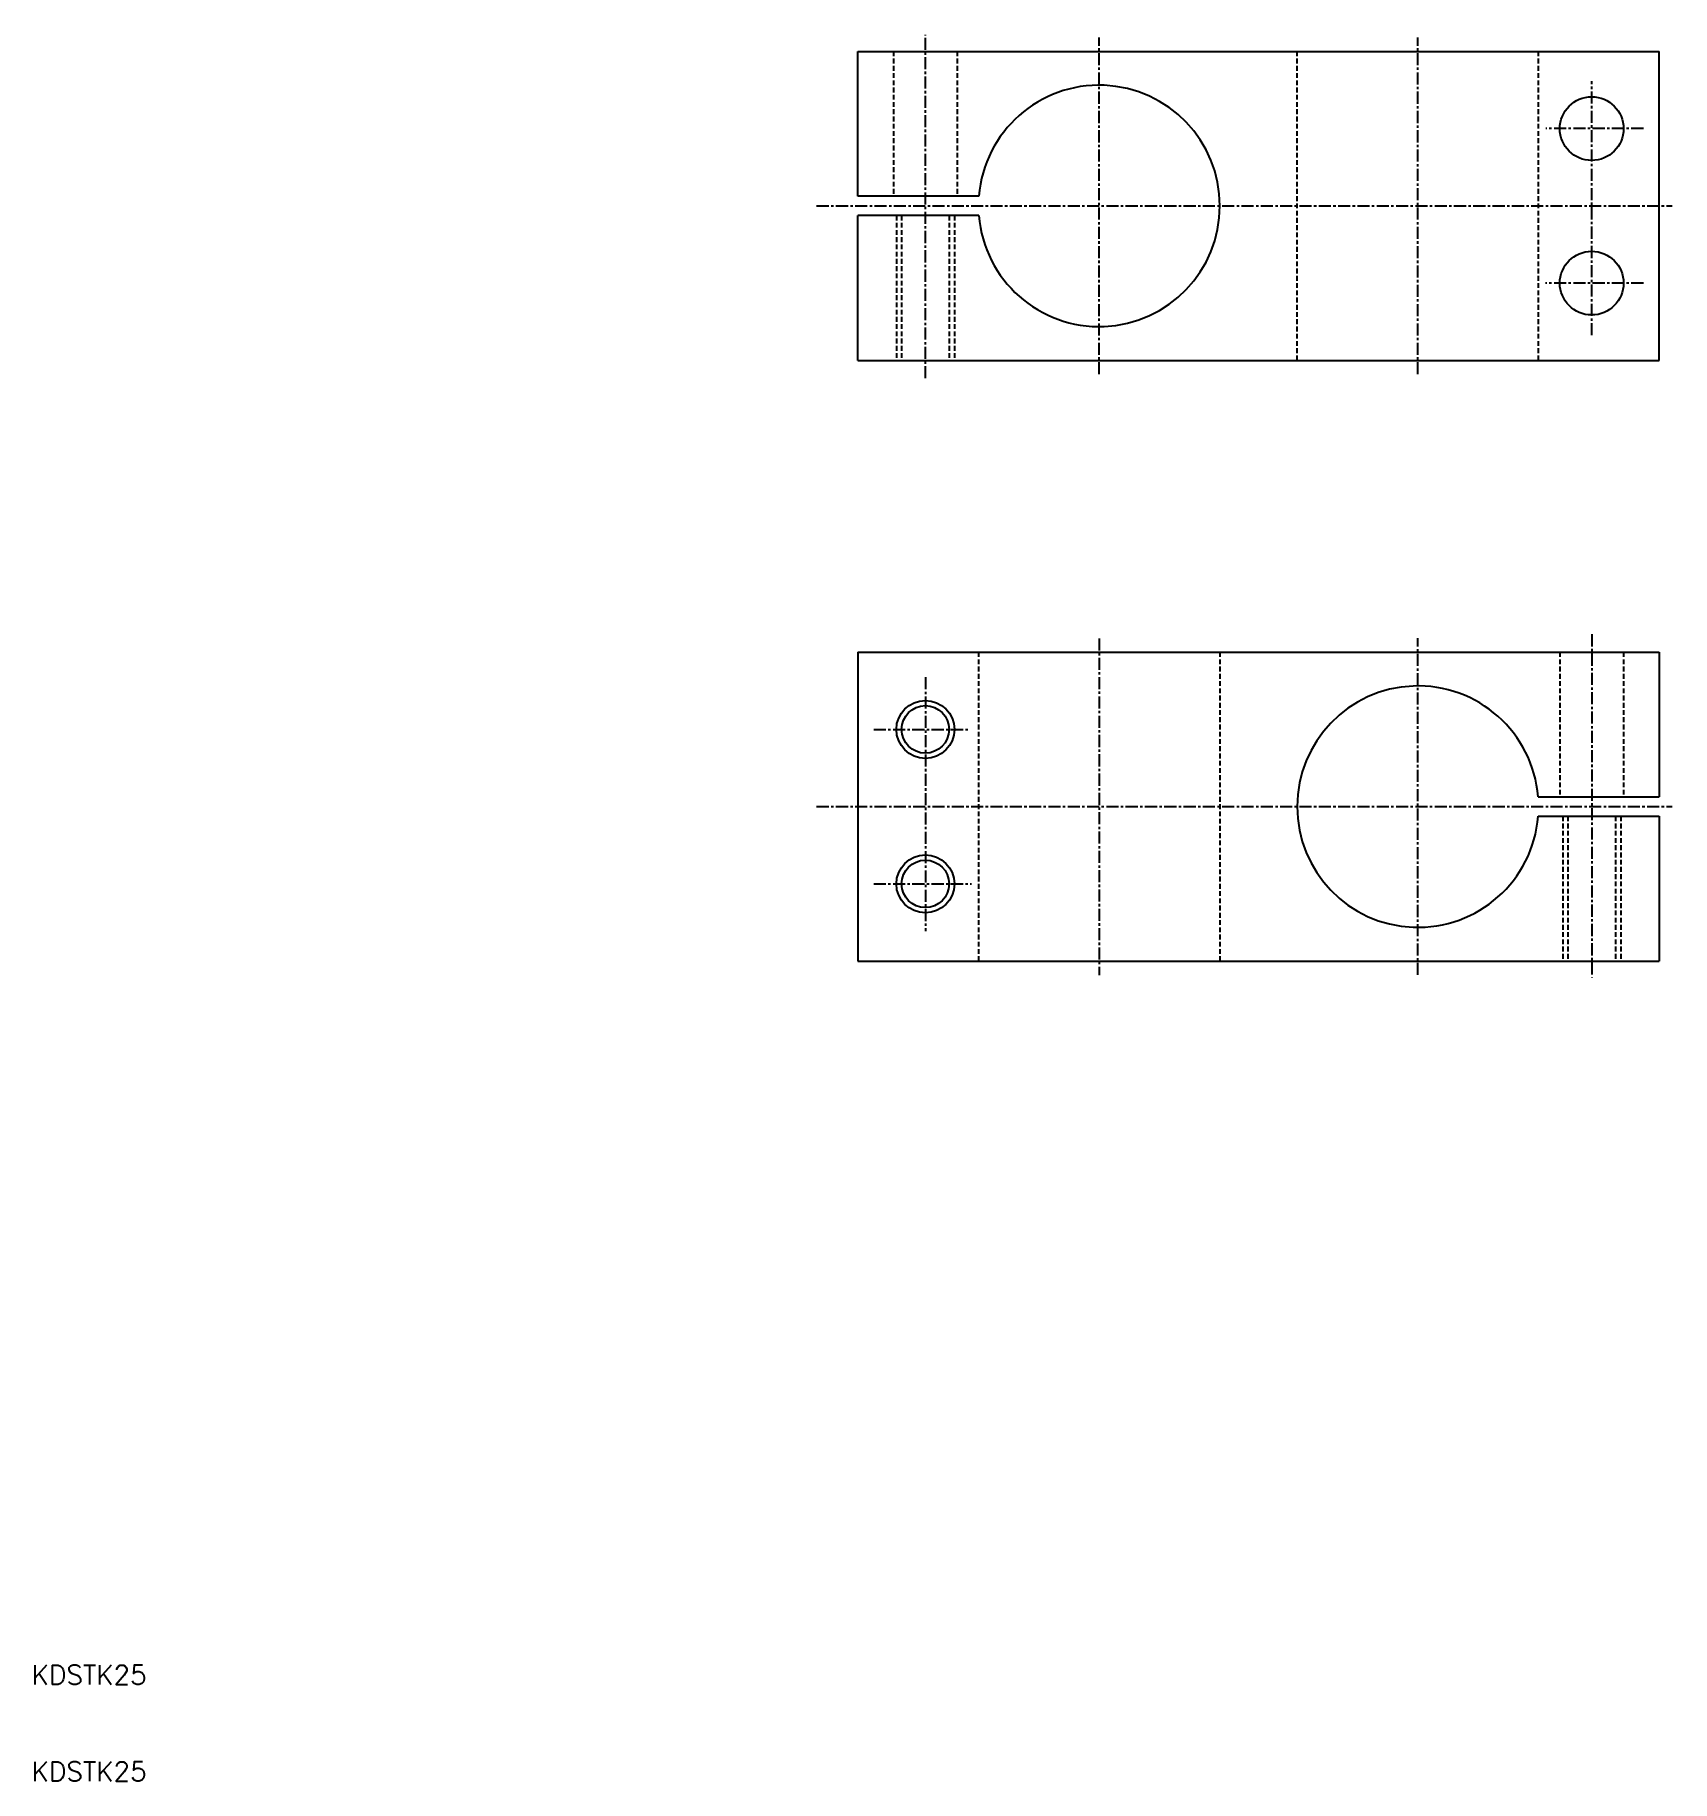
# Model space of a CAD drawing. Extents: x 20 to 190, y 20 to 201.
import ezdxf

# ---------------------------------------------------------------- set-up
doc = ezdxf.new("R2010")
doc.units = 0
doc.linetypes.add('CENTER', pattern=[2, 1.25, -0.25, 0.25, -0.25])
doc.linetypes.add('DASHED', pattern=[0.75, 0.5, -0.25])
doc.layers.get('0').update_dxf_attribs({"linetype": 'CONTINUOUS'})
doc.layers.add('CENTER', color=1, linetype='CENTER')
doc.styles.get("Standard").update_dxf_attribs({"font": 'txt', "bigfont": 'BIGFONT'})

msp = doc.modelspace()

# ---------------------------------------------------------------- linework, layer by layer
for p, q in [((105.55, 199.14), (188.55, 199.14)), ((105.55, 184.14), (105.55, 199.14)), ((188.55, 167.14), (188.55, 199.14)), ((118.09, 184.14), (105.55, 184.14)), ((188.55, 183.14), (188.55, 183.14)), ((118.09, 182.14), (105.55, 182.14)), ((105.55, 167.14), (105.55, 182.14)), ((188.55, 175.14), (188.55, 175.14)), ((105.55, 167.14), (188.55, 167.14)), ((105.55, 136.92), (188.55, 136.92)), ((105.55, 136.92), (105.55, 104.92)), ((188.55, 136.92), (188.55, 121.92)), ((176.01, 121.92), (188.55, 121.92)), ((176.01, 119.92), (188.55, 119.92)), ((188.55, 119.92), (188.55, 104.92)), ((105.55, 104.92), (188.55, 104.92))]:
    msp.add_line(p, q)
at = {"color": 3, "linetype": 'DASHED'}
for p, q in [((109.25, 199.14), (109.25, 184.14)), ((115.85, 199.14), (115.85, 184.14)), ((151.05, 167.14), (151.05, 199.14)), ((176.05, 167.14), (176.05, 199.14)), ((109.55, 182.14), (109.55, 167.14)), ((110.09, 182.14), (110.09, 167.14)), ((115.01, 182.14), (115.01, 167.14)), ((115.55, 182.14), (115.55, 167.14)), ((118.05, 136.92), (118.05, 104.92)), ((143.05, 136.92), (143.05, 104.92)), ((178.25, 136.92), (178.25, 121.92)), ((184.85, 136.92), (184.85, 121.92)), ((178.55, 119.92), (178.55, 104.92)), ((179.09, 119.92), (179.09, 104.92)), ((184.01, 119.92), (184.01, 104.92)), ((184.55, 119.92), (184.55, 104.92))]:
    msp.add_line(p, q, dxfattribs=at)
for centre in [(181.55, 191.14), (181.55, 175.14)]:
    msp.add_circle(centre, 3.3)
at = {"color": 3, "linetype": 'CONTINUOUS'}
for centre in [(112.55, 128.92), (112.55, 112.92)]:
    msp.add_circle(centre, 3, dxfattribs=at)
at = {"color": 7, "linetype": 'CONTINUOUS'}
for centre in [(112.55, 128.92), (112.55, 112.92)]:
    msp.add_circle(centre, 2.46, dxfattribs=at)
for centre, start, end in [((130.55, 183.14), 184.5886, 175.4114), ((163.55, 120.92), 4.5886, 355.4114)]:
    msp.add_arc(centre, 12.5, start, end)
at = {"layer": 'CENTER', "color": 1, "linetype": 'CENTER'}
for p, q in [((112.55, 165.29), (112.55, 200.85)), ((130.55, 165.72), (130.55, 200.59)), ((163.55, 165.72), (163.55, 200.59)), ((181.55, 169.74), (181.55, 196.05)), ((186.9, 191.14), (176.79, 191.14)), ((101.29, 183.14), (189.87, 183.14)), ((186.9, 175.14), (176.75, 175.14)), ((130.55, 138.34), (130.55, 103.47)), ((163.55, 103.49), (163.55, 138.36)), ((181.55, 138.77), (181.55, 103.21)), ((112.55, 134.32), (112.55, 108.01)), ((107.2, 128.92), (117.05, 128.92)), ((101.29, 120.92), (189.87, 120.92)), ((107.2, 112.92), (117.31, 112.92))]:
    msp.add_line(p, q, dxfattribs=at)

# ---------------------------------------------------------------- texts
for p in [(20, 30), (20, 20)]:
    msp.add_text('KDSTK25', height=2).set_placement(p)

doc.saveas('drawing.dxf')
